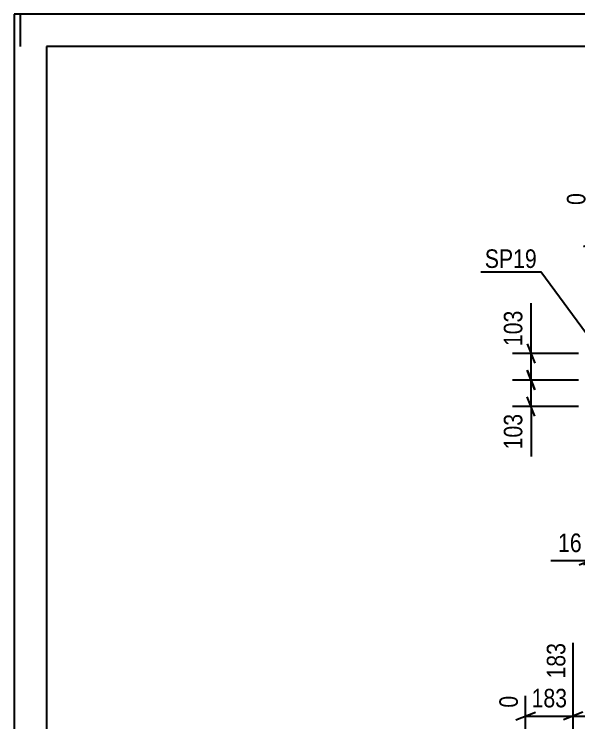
# Model space of a CAD drawing. Header units: millimetres. Extents: x 0 to 841, y 0 to 594.
# Drawn here: x 0 to 87.2, y 484.6 to 594 of the extents above; entities that cross this region are included whole.
import ezdxf

# ---------------------------------------------------------------- set-up
doc = ezdxf.new("R2010")
doc.units = ezdxf.units.MM
doc.styles.add('Arial Narrow', font='ARIALN.TTF', dxfattribs={"height": 0.2})

# ---------------------------------------------------------------- blocks, each defined once
blk = doc.blocks.new('Unknown-815137511-1135 - 13993')
at = {"color": 5, "linetype": 'Continuous'}
for p, q in [((841, 594), (0, 594)), ((0, 594), (0, 0)), ((1, 589), (1, 594)), ((836, 589), (5, 589)), ((5, 589), (5, 5))]:
    blk.add_line(p, q, dxfattribs=at)
blk = doc.blocks.new('StraightDimension-815137511-10508 - 2456')
at = {"color": 7, "linetype": 'Continuous'}
for p, q in [((94.58, 542.54), (94.58, 570.04)), ((89.45, 540.53), (89.45, 566.38)), ((87.95, 558.15), (90.95, 559.35)), ((96.08, 559.35), (93.08, 558.15)), ((89.45, 558.75), (94.58, 558.75))]:
    blk.add_line(p, q, dxfattribs=at)
at = {"color": 0}
blk.add_wipeout([(95.36, 559.5), (95.36, 563.7), (88.68, 563.7), (88.68, 559.5)], dxfattribs=at)
at = {"color": 3, "style": 'Arial Narrow'}
blk.add_text('128', height=2.863, dxfattribs=at).set_placement((89.28, 560.1))
at = {"color": 0, "linetype": 'Continuous'}
for points in [[(93.98, 570.64), (89.78, 570.64), (89.78, 563.95), (93.98, 563.95)], [(88.85, 566.98), (84.65, 566.98), (84.65, 563.95), (88.85, 563.95)]]:
    blk.add_wipeout(points, dxfattribs=at)
at = {"color": 3, "linetype": 'Continuous', "style": 'Arial Narrow'}
for s, height, p in [('128', 2.863, (93.38, 564.55)), ('0', 2.86, (88.25, 564.55))]:
    blk.add_text(s, height=height, rotation=90.0002, dxfattribs=at).set_placement(p)
blk = doc.blocks.new('StraightDimension-815137511-2834 - 2456')
at = {"color": 7, "linetype": 'Continuous'}
for p, q in [((79.26, 539.03), (80.46, 536.03)), ((87.17, 537.53), (77.01, 537.53)), ((79.86, 533.43), (79.86, 537.53)), ((80.46, 531.93), (79.26, 534.93)), ((87.17, 533.43), (77.01, 533.43)), ((79.86, 533.43), (79.86, 525.7)), ((79.86, 533.43), (79.86, 525.7))]:
    blk.add_line(p, q, dxfattribs=at)
at = {"color": 0}
blk.add_wipeout([(79.11, 532.91), (74.91, 532.91), (74.91, 526.22), (79.11, 526.22)], dxfattribs=at)
at = {"color": 3, "style": 'Arial Narrow'}
blk.add_text('103', height=2.863, rotation=90.0002, dxfattribs=at).set_placement((78.51, 526.82))
blk = doc.blocks.new('StraightDimension-815137511-2786 - 2456')
at = {"color": 7, "linetype": 'Continuous'}
for p, q in [((88.81, 530.03), (88.81, 507.22)), ((89.45, 530.03), (89.45, 507.22)), ((87.31, 509.02), (90.31, 510.22)), ((90.95, 510.22), (87.95, 509.02)), ((88.81, 509.62), (82.91, 509.62)), ((88.81, 509.62), (82.91, 509.62)), ((88.81, 509.62), (89.45, 509.62))]:
    blk.add_line(p, q, dxfattribs=at)
at = {"color": 0}
blk.add_wipeout([(88.29, 510.37), (88.29, 514.57), (83.43, 514.57), (83.43, 510.37)], dxfattribs=at)
at = {"color": 3, "style": 'Arial Narrow'}
blk.add_text('16', height=2.863, dxfattribs=at).set_placement((84.03, 510.97))
blk = doc.blocks.new('StraightDimension-815137511-2824 - 2456')
at = {"color": 7, "linetype": 'Continuous'}
for p, q in [((79.86, 541.63), (79.86, 549.37)), ((79.86, 541.63), (79.86, 549.37)), ((79.26, 543.13), (80.46, 540.13)), ((87.17, 541.63), (77.01, 541.63)), ((79.86, 537.53), (79.86, 541.63)), ((80.46, 536.03), (79.26, 539.03)), ((87.17, 537.53), (77.01, 537.53))]:
    blk.add_line(p, q, dxfattribs=at)
at = {"color": 0}
blk.add_wipeout([(79.11, 548.84), (74.91, 548.84), (74.91, 542.16), (79.11, 542.16)], dxfattribs=at)
at = {"color": 3, "style": 'Arial Narrow'}
blk.add_text('103', height=2.863, rotation=90.0002, dxfattribs=at).set_placement((78.51, 542.76))
blk = doc.blocks.new('StraightDimension-815137511-11089 - 3456')
at = {"color": 7, "linetype": 'Continuous'}
for p, q in [((86.35, 452.15), (86.35, 496.94)), ((128.48, 452.15), (128.48, 494.26)), ((87.85, 486.25), (84.85, 485.05)), ((126.98, 485.05), (129.98, 486.25)), ((86.35, 485.65), (128.48, 485.65))]:
    blk.add_line(p, q, dxfattribs=at)
at = {"color": 0}
blk.add_wipeout([(111.67, 486.4), (111.67, 490.6), (103.16, 490.6), (103.16, 486.4)], dxfattribs=at)
at = {"color": 3, "style": 'Arial Narrow'}
blk.add_text('1277', height=2.863, dxfattribs=at).set_placement((103.76, 487))
at = {"color": 0, "linetype": 'Continuous'}
blk.add_wipeout([(127.88, 494.86), (123.68, 494.86), (123.68, 486.35), (127.88, 486.35)], dxfattribs=at)
at = {"color": 3, "linetype": 'Continuous', "style": 'Arial Narrow'}
blk.add_text('1460', height=2.863, rotation=90.0002, dxfattribs=at).set_placement((127.28, 486.95))
blk = doc.blocks.new('StraightDimension-815137511-11090 - 3456')
at = {"color": 7, "linetype": 'Continuous'}
for p, q in [((86.35, 452.15), (86.35, 496.94)), ((79.02, 444.31), (79.02, 488.78)), ((77.52, 485.05), (80.52, 486.25)), ((87.85, 486.25), (84.85, 485.05)), ((79.02, 485.65), (86.35, 485.65))]:
    blk.add_line(p, q, dxfattribs=at)
at = {"color": 0}
blk.add_wipeout([(86.02, 486.4), (86.02, 490.6), (79.34, 490.6), (79.34, 486.4)], dxfattribs=at)
at = {"color": 0, "linetype": 'Continuous'}
blk.add_wipeout([(78.42, 489.38), (74.22, 489.38), (74.22, 486.35), (78.42, 486.35)], dxfattribs=at)
at = {"color": 3, "style": 'Arial Narrow'}
blk.add_text('183', height=2.863, dxfattribs=at).set_placement((79.94, 487))
at = {"color": 3, "linetype": 'Continuous', "style": 'Arial Narrow'}
blk.add_text('0', height=2.86, rotation=90.0002, dxfattribs=at).set_placement((77.82, 486.95))
at = {"color": 0, "linetype": 'Continuous'}
blk.add_wipeout([(85.75, 497.54), (81.55, 497.54), (81.55, 490.85), (85.75, 490.85)], dxfattribs=at)
at = {"color": 3, "linetype": 'Continuous', "style": 'Arial Narrow'}
blk.add_text('183', height=2.863, rotation=90.0002, dxfattribs=at).set_placement((85.15, 491.45))
blk = doc.blocks.new('Mark-815137511-2653 - 2456')
at = {"color": 30, "linetype": 'Continuous'}
for p in [(72.11, 554.23), (89.13, 543.67)]:
    blk.add_line(p, (81.35, 554.23), dxfattribs=at)
at = {"color": 0}
blk.add_wipeout([(80.75, 554.83), (80.75, 557.83), (72.71, 557.83), (72.71, 554.83)], dxfattribs=at)
blk.add_wipeout([(80.75, 554.83), (80.75, 557.83), (72.71, 557.83), (72.71, 554.83)], dxfattribs=at)
at = {"color": 3, "style": 'Arial Narrow'}
blk.add_text('SP19', height=2.863, dxfattribs=at).set_placement((72.71, 554.83))

msp = doc.modelspace()

# ---------------------------------------------------------------- block references
msp.add_blockref('Unknown-815137511-1135 - 13993', (0, 0))

# ---------------------------------------------------------------- next in the draw order: block references
for name in ['StraightDimension-815137511-10508 - 2456', 'StraightDimension-815137511-2834 - 2456', 'StraightDimension-815137511-11089 - 3456']:
    msp.add_blockref(name, (0, 0))

# ---------------------------------------------------------------- next in the draw order: block references
for name in ['StraightDimension-815137511-2824 - 2456', 'StraightDimension-815137511-2786 - 2456', 'StraightDimension-815137511-11090 - 3456']:
    msp.add_blockref(name, (0, 0))

# ---------------------------------------------------------------- next in the draw order: block references
msp.add_blockref('Mark-815137511-2653 - 2456', (0, 0))

doc.saveas('drawing.dxf')
